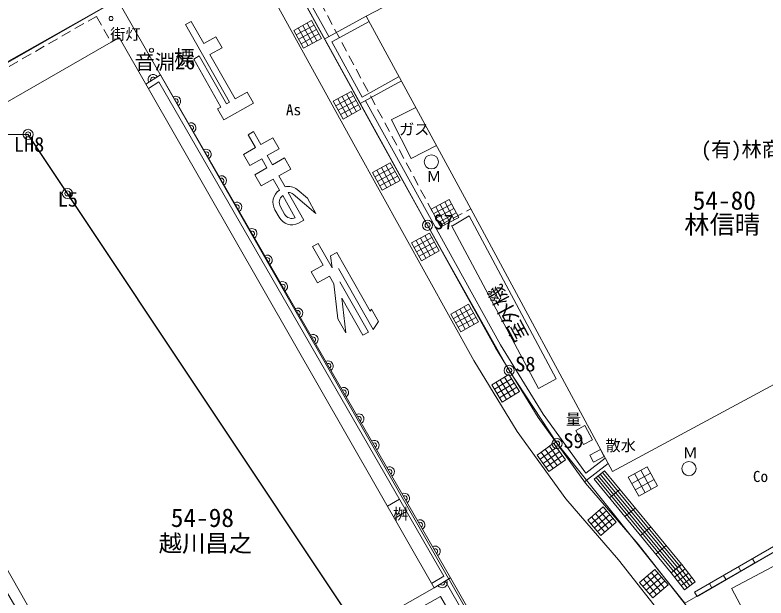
# Model space of a CAD drawing. Units: millimetres, scale not verified. Extents: x 4813 to 205063, y 5162 to 143662.
# Drawn here: x 46261 to 64792, y 97648 to 112044 of the extents above; entities that cross this region are included whole.
import ezdxf
from ezdxf.enums import TextEntityAlignment as Align

# ---------------------------------------------------------------- set-up
doc = ezdxf.new("R2010")
doc.units = ezdxf.units.MM
doc.header["$LTSCALE"] = 250
doc.header["$PDMODE"] = 32
doc.header["$PDSIZE"] = 125
doc.linetypes.add('USER2', pattern=[1.5, 1, -0.5])
doc.layers.add('地番名', color=5, linetype='Continuous')
doc.layers.add('登記情報', color=5, linetype='Continuous')
for name, color, linetype, lineweight in [('境界点', 5, 'Continuous', 13), ('幅', 1, 'Continuous', 13), ('現況平面図', 7, 'Continuous', 13), ('結線', 5, 'Continuous', 13), ('部品', 7, 'Continuous', 13)]:
    doc.layers.add(name, color=color, linetype=linetype, lineweight=lineweight)
doc.styles.add('ＭＳ ゴシック', font='')
doc.styles.get('ＭＳ ゴシック').set_extended_font_data('MS Gothic')

msp = doc.modelspace()

# ---------------------------------------------------------------- linework, layer by layer
at = {"layer": '境界点'}
for centre in [(56441, 106850.6), (58455.3, 103268.1), (59635.4, 101458.9)]:
    msp.add_circle(centre, 125, dxfattribs=at)
for p in [(56441, 106850.6), (58455.3, 103268.1), (59635.4, 101458.9)]:
    msp.add_point(p, dxfattribs=at)
at = {"layer": '幅', "lineweight": 25}
msp.add_line((54837.9, 96703), (47552.8, 107638.6), dxfattribs=at)
msp.add_lwpolyline([(47552.8, 107638.6), (46581.2, 109097.1), (42865.6, 109038.9)], dxfattribs=at)
at = {"layer": '幅'}
for centre in [(46581.2, 109097.1), (47552.8, 107638.6)]:
    msp.add_circle(centre, 125, dxfattribs=at)
for p in [(46581.2, 109097.1), (47552.8, 107638.6)]:
    msp.add_point(p, dxfattribs=at)
at = {"layer": '現況平面図'}
for p, q in [((54928.3, 112018.1), (64679.3, 117233.4)), ((54005.8, 111512.2), (52832.1, 113642.9)), ((54928.3, 112018.1), (53902, 111451.9)), ((57506.1, 107258.1), (54928.3, 112018.1)), ((53640.4, 111795.1), (53202.4, 111553.9)), ((53361.1, 111784), (53602.3, 111346)), ((53470.6, 111844.3), (53711.8, 111406.3)), ((55000.8, 111886.8), (54079.5, 111378.5)), ((53251.6, 111723.7), (53492.8, 111285.7)), ((53700.7, 111685.6), (53262.7, 111444.4)), ((53761, 111576.1), (53323, 111334.9)), ((48635.4, 111372.2), (48834.1, 111486.3)), ((48834.1, 111486.3), (56600.9, 97901)), ((54828.5, 110018.7), (54079.5, 111378.5)), ((41279.1, 107147), (48635.4, 111372.2)), ((55738.8, 110521.6), (54828.5, 110018.7)), ((54781.4, 109855.5), (55795.9, 110416.1)), ((54443, 110094.2), (54684.2, 109656.2)), ((54612.8, 110045), (54174.8, 109803.7)), ((54224, 109973.5), (54465.2, 109535.6)), ((54673.1, 109935.5), (54235.1, 109694.3)), ((54333.5, 110033.9), (54574.7, 109595.9)), ((54733.4, 109826), (54295.4, 109584.8)), ((54778.2, 109852.4), (54781.4, 109855.5)), ((55540.5, 109456.8), (56149.3, 109763.5)), ((56037.3, 108499.4), (55549.1, 109455.3)), ((56037.3, 108499.4), (56661.3, 108818.1)), ((55580.6, 108286.4), (55143, 108044.5)), ((55301.4, 108274.8), (55543.2, 107837.2)), ((55410.8, 108335.3), (55652.6, 107897.7)), ((55192, 108214.4), (55433.8, 107776.8)), ((55641.1, 108177), (55203.5, 107935.1)), ((55701.6, 108067.6), (55264, 107825.7)), ((57033, 107375.8), (56591.6, 107141)), ((56643.2, 107310), (56878, 106868.8)), ((56753.6, 107368.7), (56988.3, 106927.6)), ((56863.9, 107427.4), (57098.7, 106986.3)), ((57091.7, 107265.6), (56650.3, 107030.7)), ((57150.3, 107155.3), (56708.9, 106920.4)), ((57506.1, 107258.1), (61002.1, 100773.1)), ((41097.4, 107042.7), (48855.4, 93472.9)), ((57059.5, 106836.4), (57468.7, 107082.6)), ((59616.2, 103060.5), (57468.7, 107082.6)), ((59175.1, 102825), (57027.6, 106847.1)), ((56376.4, 106596), (56618.3, 106158.4)), ((56546.3, 106547), (56108.7, 106305.1)), ((56157.6, 106475), (56399.5, 106037.4)), ((56606.8, 106437.6), (56169.2, 106195.7)), ((56267, 106535.5), (56508.9, 106097.9)), ((56667.3, 106328.2), (56229.7, 106086.3)), ((61002.1, 100773.1), (70726.6, 106015.4)), ((57515.1, 104792.8), (57077.5, 104550.9)), ((57126.4, 104720.8), (57368.3, 104283.2)), ((57235.8, 104781.2), (57477.7, 104343.6)), ((57345.2, 104841.7), (57587.1, 104404.1)), ((57575.6, 104683.4), (57138, 104441.5)), ((57636.1, 104574), (57198.5, 104332.1)), ((58515, 103062.8), (58089, 102801.1)), ((58236.6, 103038.5), (58498.3, 102612.4)), ((58343.1, 103103.9), (58604.8, 102677.9)), ((59175.1, 102825), (59616.2, 103060.5)), ((58130.1, 102973.1), (58391.8, 102547)), ((58580.5, 102956.3), (58154.4, 102694.6)), ((58645.9, 102849.8), (58219.9, 102588.1)), ((73251.6, 102858.2), (63957.7, 97887.6)), ((59622.7, 101366.1), (59217.2, 101073.6)), ((59448.2, 101394.3), (59740.7, 100988.8)), ((59245.5, 101248.1), (59538, 100842.6)), ((59695.9, 101264.7), (59290.3, 100972.2)), ((59346.8, 101321.2), (59639.4, 100915.7)), ((59769, 101163.3), (59363.5, 100870.8)), ((60896, 100969.7), (60315.6, 100516)), ((62556.8, 98354.6), (60652.5, 100664.5)), ((62607.8, 98396.6), (60703.4, 100706.5)), ((62658.7, 98438.6), (60754.3, 100748.4)), ((61477.7, 100475.1), (61943.3, 100732.4)), ((61807, 100245.7), (61545.8, 100718.4)), ((61962.2, 100331.5), (61701, 100804.2)), ((62505.9, 98312.6), (60601.5, 100622.5)), ((61564.7, 100317.5), (62030.4, 100574.8)), ((61186.1, 100328.4), (60931.5, 100118.5)), ((55749.1, 100086.5), (55450.7, 99912.9)), ((55922.2, 99786.3), (55622.7, 99612)), ((60853.5, 99803.2), (60474.8, 99476.7)), ((60935.1, 99708.5), (60556.4, 99382)), ((60582.5, 99734.6), (60909, 99355.9)), ((60677.2, 99816.2), (61003.7, 99437.6)), ((61567, 99866.5), (61312.4, 99656.5)), ((60487.9, 99653), (60814.4, 99274.3)), ((61016.7, 99613.9), (60638.1, 99287.4)), ((61947.9, 99404.5), (61693.2, 99194.6)), ((62328.7, 98942.5), (62074.1, 98732.6)), ((62650.6, 98422.3), (62978.6, 97999.3)), ((62131.3, 98260.4), (61752.6, 97933.9)), ((61955, 98273.4), (62281.5, 97894.7)), ((62520.2, 98321.2), (62848.3, 97898.2)), ((62797.8, 98367.1), (62537, 98164.9)), ((62585.4, 98371.7), (62913.4, 97948.7)), ((62879.8, 98261.4), (62619, 98059.1)), ((58309.6, 95566.9), (56874.1, 98074.7)), ((58439.7, 95641.4), (57004.3, 98149.2)), ((61765.7, 98110.2), (62092.2, 97731.5)), ((62212.9, 98165.7), (61834.3, 97839.2)), ((61860.3, 98191.8), (62186.9, 97813.1)), ((62294.6, 98071), (61915.9, 97744.5)), ((62961.8, 98155.6), (62701, 97953.4)), ((56600.9, 97901), (48851.8, 93479.1)), ((67090.9, 92115.8), (63938.1, 97886.3)), ((63031, 97789.4), (63091.2, 97685.5))]:
    msp.add_line(p, q, dxfattribs=at)
at = {"layer": '現況平面図', "linetype": 'USER2'}
for p, q in [((56741.1, 106848.9), (53637.5, 112651)), ((40916.4, 107776.8), (48267.4, 112011.2)), ((48267.4, 112011.2), (48635.4, 111372.2)), ((56741.1, 106848.9), (57506.1, 107258.1))]:
    msp.add_line(p, q, dxfattribs=at)
at = {"layer": '現況平面図'}
for points in [[(63031, 97789.4), (72690.7, 103382.7), (65299.8, 117357.3)], [(63091.2, 97685.5), (72850.8, 103336.8), (65405.8, 117413.4)], [(52359.5, 114252.1), (55208.3, 109080.5), (58114.8, 103822.4), (59172, 102101.4), (60339.9, 100482.3), (61634.6, 98980.8), (62891.8, 97380.1), (66356.5, 92456.6), (67520.8, 90807.2), (68588.3, 88884.8), (68794.9, 82719.6), (68930.6, 79783.7)], [(51751.4, 114071), (54665.5, 108781), (57579.1, 103510), (58655.7, 101757.3), (59852.8, 100097.8), (61155.8, 98586.7), (62394.2, 97009.9), (65849.7, 92099.4), (66995, 90476.9), (67973.7, 88714.6), (68175.4, 82694.9), (68311.3, 79755.1)], [(48648.8, 112348.6), (44317.8, 109899.6), (33541.6, 103584.5), (32068.2, 102746.6)], [(49491.7, 110336), (49847.4, 110566), (57004.3, 98149.2), (56600.9, 97901)], [(49551.4, 110231.7), (49806.5, 110396.6), (56842.1, 98190.3), (56538, 98003.2)], [(54912.7, 109928.1), (58244.4, 103898), (59296.9, 102184.6), (60346, 100730.2), (60823.8, 101103.7)]]:
    msp.add_lwpolyline(points, dxfattribs=at)
for points in [[(53142.1, 111663.3), (53383.4, 111225.4), (53821.3, 111466.7), (53580, 111904.6)], [(54114.5, 109913.2), (54355.8, 109475.3), (54793.7, 109716.5), (54552.5, 110154.5)], [(55082.6, 108153.9), (55324.4, 107716.3), (55762, 107958.2), (55520.2, 108395.8)], [(56532.9, 107251.3), (56768.7, 106810.4), (57209.6, 107046.2), (56973.8, 107487.1)], [(56048.2, 106414.5), (56290.1, 105976.9), (56727.7, 106218.8), (56485.8, 106656.4)], [(57017.1, 104660.3), (57258.9, 104222.7), (57696.5, 104464.6), (57454.6, 104902.2)], [(58023.6, 102907.6), (58285.3, 102481.6), (58711.3, 102743.3), (58449.6, 103169.3)], [(60510.9, 101552.6), (60321.1, 101904.7), (60101, 101786.1), (60290.8, 101434)], [(59144.1, 101175), (59436.6, 100769.4), (59842.1, 101062), (59549.6, 101467.5)], [(60800.6, 101142.5), (60705.7, 101318.6), (60441.6, 101176.2), (60536.5, 101000.2)], [(61390.6, 100632.6), (61856.3, 100890), (62117.5, 100417.3), (61651.8, 100159.9)], [(62455, 98270.6), (60550.6, 100580.5), (60805.2, 100790.4), (62709.6, 98480.5)], [(60393.2, 99571.4), (60719.7, 99192.7), (61098.4, 99519.2), (60771.9, 99897.9)], [(64114.3, 98416.6), (64460.5, 98617.1), (64520.6, 98513.2), (64174.4, 98312.8)], [(62455, 98270.6), (62783.1, 97847.6), (63043.8, 98049.9), (62715.7, 98472.9)], [(61671, 98028.5), (61997.5, 97649.9), (62376.2, 97976.4), (62049.7, 98355)], [(63399.6, 98002.8), (63745.7, 98203.2), (63805.9, 98099.4), (63459.7, 97898.9)], [(56757.9, 97688.3), (56156, 97344.8), (56371.4, 96967.3), (56973.3, 97310.8)]]:
    msp.add_lwpolyline(points, close=True, dxfattribs=at)
for centre, radius in [((48630.3, 111958.4), 50), ((49627.9, 111173.3), 50), ((56534.2, 108417), 175), ((62891.7, 100842.4), 175)]:
    msp.add_circle(centre, radius, dxfattribs=at)
for centre, radius, start, end in [((49669.5, 110451), 125, 32.8838, 212.8838), ((49669.5, 110451), 62.5, 32.8838, 212.8838), ((50224, 109912.5), 125, 299.95922, 119.95848), ((50224, 109912.5), 62.5, 299.95885, 119.95885), ((50600.7, 109258.9), 125, 299.95885, 119.95885), ((50600.7, 109258.9), 62.5, 299.95937, 119.95832), ((50977.4, 108605.4), 125, 299.95885, 119.95885), ((50977.4, 108605.4), 62.5, 299.95832, 119.95937), ((51354.1, 107951.9), 125, 299.95885, 119.95885), ((51354.1, 107951.9), 62.5, 299.95885, 119.95885), ((51730.7, 107298.4), 125, 299.95885, 119.95885), ((51730.7, 107298.4), 62.5, 299.95885, 119.95885), ((52107.4, 106644.9), 125, 299.95885, 119.95885), ((52107.4, 106644.9), 62.5, 299.95959, 119.9581), ((52484.1, 105991.4), 125, 299.95885, 119.95885), ((52484.1, 105991.4), 62.5, 299.95937, 119.95832), ((52860.8, 105337.9), 125, 299.95885, 119.95885), ((52860.8, 105337.9), 62.5, 299.95832, 119.95937), ((53237.5, 104684.4), 125, 299.95885, 119.95885), ((53237.5, 104684.4), 62.5, 299.95885, 119.95885), ((53614.1, 104030.8), 125, 299.95885, 119.95885), ((53614.1, 104030.8), 62.5, 299.95885, 119.95885), ((53990.8, 103377.3), 125, 299.95885, 119.95885), ((53990.8, 103377.3), 62.5, 299.95959, 119.9581), ((54367.5, 102723.8), 125, 299.95885, 119.95885), ((54367.5, 102723.8), 62.5, 299.95832, 119.95937), ((54744.2, 102070.3), 125, 299.95832, 119.95937), ((54744.2, 102070.3), 62.5, 299.95885, 119.95885), ((55120.9, 101416.8), 125, 299.95885, 119.95885), ((55120.9, 101416.8), 62.5, 299.95832, 119.95937), ((55497.5, 100763.3), 125, 299.95885, 119.95885), ((55497.5, 100763.3), 62.5, 299.95885, 119.95885), ((55874.2, 100109.8), 125, 299.95885, 119.95885), ((55874.2, 100109.8), 62.5, 299.95937, 119.95832), ((56250.9, 99456.3), 125, 299.95885, 119.95885), ((56250.9, 99456.3), 62.5, 299.95832, 119.95937), ((56627.6, 98802.8), 125, 299.95832, 119.95937), ((56627.6, 98802.8), 62.5, 299.95885, 119.95885), ((56802.6, 98025.1), 125, 211.60535, 31.60535), ((56802.6, 98025.1), 62.5, 211.6046, 31.60611)]:
    msp.add_arc(centre, radius, start, end, dxfattribs=at)
at = {"layer": '結線'}
for p, q in [((56441, 106850.6), (52359.5, 114252.1)), ((48787.6, 112427.9), (59740, 93274.2)), ((58455.3, 103268.1), (56441, 106850.6)), ((59635.4, 101458.9), (58455.3, 103268.1)), ((72850.8, 103336.8), (62792.3, 97517.3)), ((59635.4, 101458.9), (62792.3, 97517.3))]:
    msp.add_line(p, q, dxfattribs=at)
msp.add_lwpolyline([(48787.6, 112427.9), (40324.7, 107584.7), (50442.3, 90294.1)], dxfattribs=at)
at = {"layer": '部品'}
for p, q in [((50468.9, 111807.9), (50605.7, 111885.6)), ((51557.3, 109893.5), (50468.9, 111807.9)), ((50916.6, 111338.7), (50605.7, 111885.6)), ((50916.6, 111338.7), (51212.9, 111507.1)), ((51368.4, 111233.6), (51212.9, 111507.1)), ((51072.1, 111065.2), (51368.4, 111233.6)), ((50669.3, 110956.8), (50806.1, 111034.5)), ((51479.8, 109849.5), (50806.1, 111034.5)), ((51694.1, 109971.3), (51072.1, 111065.2)), ((51343.1, 109771.7), (50669.3, 110956.8)), ((51694.1, 109971.3), (51990.3, 110139.7)), ((52145.8, 109866.2), (51990.3, 110139.7)), ((51479.8, 109849.5), (51557.3, 109893.5)), ((51261.1, 109725.1), (51343.1, 109771.7)), ((51416.6, 109451.6), (51261.1, 109725.1)), ((51416.6, 109451.6), (52145.8, 109866.2)), ((52010.7, 109087.5), (52147.4, 109165.3)), ((52328.8, 108846.2), (52147.4, 109165.3)), ((52192.1, 108768.5), (52010.7, 109087.5)), ((52328.8, 108846.2), (52625.1, 109014.7)), ((52625.1, 109014.7), (52780.6, 108741.2)), ((51895.8, 108600), (52192.1, 108768.5)), ((52051.3, 108326.6), (51895.8, 108600)), ((52484.3, 108572.7), (52780.6, 108741.2)), ((52051.3, 108326.6), (52347.6, 108495)), ((52477.2, 108267.1), (52347.6, 108495)), ((52613.9, 108344.8), (52484.3, 108572.7)), ((52613.9, 108344.8), (52910.2, 108513.3)), ((52910.2, 108513.3), (53065.7, 108239.8)), ((52180.9, 108098.7), (52477.2, 108267.1)), ((52769.4, 108071.4), (53065.7, 108239.8)), ((52336.4, 107825.2), (52180.9, 108098.7)), ((52924.9, 107797.9), (52769.4, 108071.4)), ((52336.4, 107825.2), (52632.6, 107993.6)), ((52788.1, 107720.1), (52632.6, 107993.6)), ((53475.6, 107518.8), (53221, 107733.4)), ((53176.9, 107036.4), (52865.9, 107583.4)), ((53391.3, 106977.4), (53002.6, 107661.1)), ((53687.6, 107145.9), (53125.4, 107620)), ((53475.6, 107518.8), (53687.6, 107145.9)), ((52810, 107310.4), (52913.7, 107128.1)), ((52776.9, 107050.3), (52672.3, 107234.3)), ((53254.6, 106899.7), (53391.3, 106977.4)), ((53603.6, 106324), (53740.3, 106401.8)), ((54082.9, 105799.3), (53740.3, 106401.8)), ((53862.7, 105868.2), (53603.6, 106324)), ((54049.6, 106095.1), (54198.3, 106179.7)), ((54082.9, 105799.3), (54049.6, 106095.1)), ((55022.2, 104730.6), (54198.3, 106179.7)), ((53566.5, 105699.8), (53862.7, 105868.2)), ((53566.5, 105699.8), (53722, 105426.3)), ((55098.2, 104278.7), (54243, 105782.9)), ((53722, 105426.3), (54018.2, 105594.8)), ((54127.5, 105402.5), (54018.2, 105594.8)), ((54984.2, 104213.9), (54280.2, 105452.2)), ((54224.3, 104542.8), (54127.5, 105402.5)), ((54421.6, 104195.7), (54324.9, 105055.4)), ((54847.5, 104136.2), (54324.9, 105055.4)), ((55022.2, 104730.6), (55054.8, 104779.3)), ((55054.8, 104779.3), (55228.7, 104473.5)), ((54421.6, 104195.7), (54224.3, 104542.8)), ((55098.2, 104278.7), (55228.7, 104473.5)), ((54984.2, 104213.9), (54847.5, 104136.2))]:
    msp.add_line(p, q, dxfattribs=at)
for centre, radius, start, end in [((52991.9, 107414.8), 367, 123.7162, 209.76668), ((53012, 107485.5), 324.3, 49.86227, 105.5841), ((52991.5, 107415.5), 209.7, 126.79932, 210.06951), ((53012, 107485.5), 175.9, 49.86227, 93.05529), ((53096.8, 107230.3), 209.7, 209.17117, 292.44136), ((53096.4, 107230.9), 367, 209.474, 295.52448)]:
    msp.add_arc(centre, radius, start, end, dxfattribs=at)

# ---------------------------------------------------------------- texts
at = {"layer": '地番名', "style": 'ＭＳ ゴシック'}
for s, p in [('54-80', (62985.1, 107098.9)), ('54-98', (50105.2, 99263.5))]:
    msp.add_text(s, height=458.2, dxfattribs=at).set_placement(p, align=Align.BOTTOM_LEFT)
at = {"layer": '境界点', "style": 'ＭＳ ゴシック'}
for s, p in [('S7', (56836.3, 106642.7)), ('S8', (58853.3, 103133.2)), ('S9', (60041.2, 101238.8))]:
    msp.add_text(s, height=366.6, dxfattribs=at).set_placement(p, align=Align.BOTTOM_CENTER)
at = {"layer": '幅', "style": 'ＭＳ ゴシック'}
for s, p in [('LH8', (46608, 108556.1)), ('L5', (47564.8, 107202.1))]:
    msp.add_text(s, height=366.6, dxfattribs=at).set_placement(p, align=Align.BOTTOM_CENTER)
at = {"layer": '現況平面図', "style": 'ＭＳ ゴシック'}
for s, height, p in [('街灯', 274.9, (48609.4, 111351.3)), ('標', 366.6, (50185.9, 110697.9)), ('音淵26', 366.6, (49210.6, 110592.2)), ('As', 274.9, (52946.4, 109485.1)), ('ガス', 274.9, (55737.6, 109001.6)), ('(有)林商店', 366.6, (63189.1, 108432.3)), ('Ｍ', 274.9, (56409.9, 107835.2)), ('量', 274.9, (59851.9, 101841.8)), ('散水', 274.9, (60832.7, 101193.3)), ('Ｍ', 274.9, (62735.6, 101013.3)), ('Co', 274.9, (64469.7, 100429.1)), ('桝', 274.9, (55584.9, 99502.8))]:
    msp.add_text(s, height=height, dxfattribs=at).set_placement(p, align=Align.BOTTOM_LEFT)
msp.add_text('室外機', height=366.6, rotation=118.099, dxfattribs=at).set_placement((59032.7, 104153.3), align=Align.BOTTOM_LEFT)
at = {"layer": '登記情報', "style": 'ＭＳ ゴシック'}
for s, height, p in [('林信晴', 458.2, (62774.4, 106503.9)), ('越川昌之', 421.6, (49808, 98661))]:
    msp.add_text(s, height=height, dxfattribs=at).set_placement(p, align=Align.BOTTOM_LEFT)

doc.saveas('drawing.dxf')
